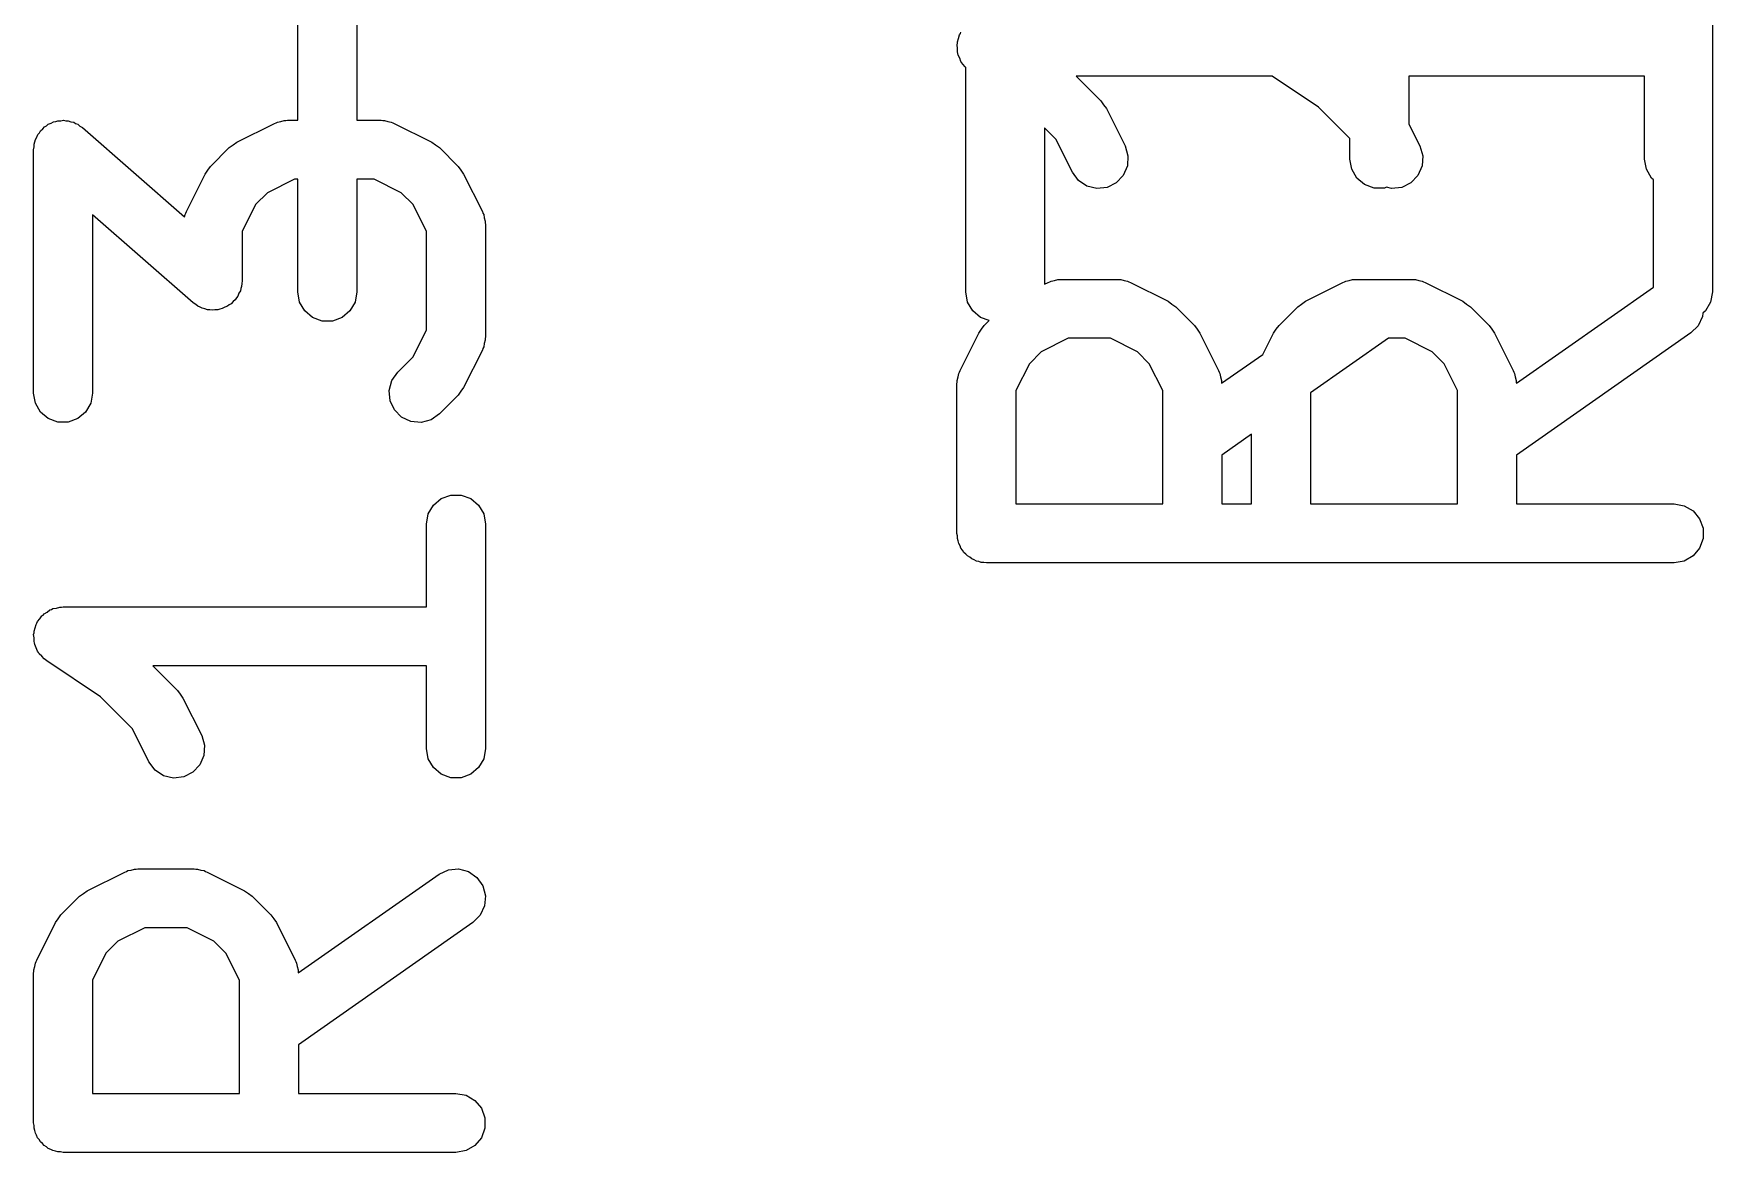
# Model space of a CAD drawing. Extents: x 0.2 to 51.4, y -0.6 to 33.
# Drawn here: x 5.677 to 9.95, y 15.711 to 18.558 of the extents above; entities that cross this region are included whole.
import ezdxf

# ---------------------------------------------------------------- set-up
doc = ezdxf.new("R2010")
doc.units = 0
doc.header["$MEASUREMENT"] = 0
doc.layers.add('BLACK', color=7, linetype='CONTINUOUS')

msp = doc.modelspace()

# ---------------------------------------------------------------- linework, layer by layer
at = {"layer": 'Black'}
for p, q in [((9.95, 19.1), (9.95, 17.9)), ((6.5, 18.9012), (6.5, 18.3369)), ((6.35, 18.3369), (6.35, 18.683)), ((8.02852, 18.5368), (8.03158, 18.5452)), ((8.03158, 18.5452), (8.0337, 18.5539)), ((8.0337, 18.5539), (8.03601, 18.5574)), ((8.03601, 18.5574), (8.03743, 18.5613)), ((8.02754, 18.5286), (8.02852, 18.5327)), ((8.02852, 18.5197), (8.02754, 18.5286)), ((8.02852, 18.5327), (8.02852, 18.5368)), ((8.02852, 18.5108), (8.02852, 18.5197)), ((8.02994, 18.5069), (8.02852, 18.5108)), ((8.0304, 18.5027), (8.02994, 18.5069)), ((8.03437, 18.4947), (8.0304, 18.5027)), ((8.03743, 18.4863), (8.03437, 18.4947)), ((8.0401, 18.4831), (8.03743, 18.4863)), ((8.04194, 18.4794), (8.0401, 18.4831)), ((8.04842, 18.4732), (8.04194, 18.4794)), ((8.05, 18.4713), (8.04842, 18.4732)), ((8.05, 17.9), (8.05, 18.4713)), ((8.82967, 18.4488), (8.33107, 18.4488)), ((8.33107, 18.4488), (8.39351, 18.3864)), ((8.94746, 18.3703), (8.82967, 18.4488)), ((9.77738, 18.4488), (9.17738, 18.4488)), ((9.17738, 18.4488), (9.17738, 18.3272)), ((9.77738, 18.2381), (9.77738, 18.4488)), ((8.39351, 18.3864), (8.4004, 18.3765)), ((8.4004, 18.3765), (8.40756, 18.3669)), ((5.72177, 18.3294), (5.72819, 18.3329)), ((5.72819, 18.3329), (5.73391, 18.3338)), ((5.73391, 18.3338), (5.73936, 18.3358)), ((5.73936, 18.3358), (5.74669, 18.3358)), ((5.74669, 18.3358), (5.75393, 18.3369)), ((5.75393, 18.3369), (5.75961, 18.3358)), ((5.75961, 18.3358), (5.76541, 18.3358)), ((5.76541, 18.3358), (5.7723, 18.3333)), ((5.7723, 18.3333), (5.77949, 18.3318)), ((5.77949, 18.3318), (5.78444, 18.3288)), ((6.29027, 18.329), (6.29441, 18.3302)), ((6.29441, 18.3302), (6.29816, 18.3324)), ((6.29816, 18.3324), (6.30682, 18.3339)), ((6.30682, 18.3339), (6.31524, 18.3364)), ((6.31524, 18.3364), (6.31955, 18.3362)), ((6.31955, 18.3362), (6.32381, 18.3369)), ((6.32381, 18.3369), (6.35, 18.3369)), ((6.5, 18.3369), (6.56191, 18.3369)), ((6.56191, 18.3369), (6.56616, 18.3362)), ((6.56616, 18.3362), (6.57048, 18.3364)), ((6.57048, 18.3364), (6.5789, 18.3339)), ((6.5789, 18.3339), (6.58756, 18.3324)), ((6.58756, 18.3324), (6.5913, 18.3302)), ((6.5913, 18.3302), (6.59545, 18.329)), ((8.40756, 18.3669), (8.45518, 18.2716)), ((9.02738, 18.2904), (8.94746, 18.3703)), ((5.6809, 18.2819), (5.6819, 18.2876)), ((5.6819, 18.2876), (5.68557, 18.2939)), ((5.68557, 18.2939), (5.68822, 18.3007)), ((5.68822, 18.3007), (5.69203, 18.3051)), ((5.69203, 18.3051), (5.69493, 18.3101)), ((5.69493, 18.3101), (5.70054, 18.3148)), ((5.70054, 18.3148), (5.70537, 18.3203)), ((5.70537, 18.3203), (5.71045, 18.3231)), ((5.71045, 18.3231), (5.71488, 18.3269)), ((5.71488, 18.3269), (5.72177, 18.3294)), ((5.78444, 18.3288), (5.78988, 18.3269)), ((5.78988, 18.3269), (5.7955, 18.3221)), ((5.7955, 18.3221), (5.80177, 18.3183)), ((5.80177, 18.3183), (6.06176, 18.0909)), ((6.19503, 18.2814), (6.29027, 18.329)), ((6.59545, 18.329), (6.69068, 18.2814)), ((8.25, 18.3177), (8.25, 17.9196)), ((8.27884, 18.2889), (8.25, 18.3177)), ((8.32101, 18.2046), (8.27884, 18.2889)), ((9.02738, 18.2381), (9.02738, 18.2904)), ((9.17738, 18.3272), (9.20518, 18.2716)), ((5.67738, 18.2619), (5.67865, 18.2691)), ((5.67738, 17.6429), (5.67738, 18.2619)), ((5.67865, 18.2691), (5.67881, 18.2765)), ((5.67881, 18.2765), (5.6809, 18.2819)), ((6.12792, 18.2197), (6.17554, 18.2673)), ((6.17554, 18.2673), (6.18537, 18.2742)), ((6.18537, 18.2742), (6.19503, 18.2814)), ((6.69068, 18.2814), (6.70034, 18.2742)), ((6.70034, 18.2742), (6.71018, 18.2673)), ((6.71018, 18.2673), (6.7578, 18.2197)), ((8.45518, 18.2716), (8.4626, 18.2467)), ((8.4626, 18.2467), (8.46104, 18.2207)), ((9.20518, 18.2716), (9.2126, 18.2467)), ((9.2126, 18.2467), (9.21104, 18.2207)), ((6.11387, 18.2002), (6.12103, 18.2099)), ((6.12103, 18.2099), (6.12792, 18.2197)), ((6.7578, 18.2197), (6.76468, 18.2099)), ((6.76468, 18.2099), (6.77184, 18.2002)), ((8.33653, 18.1836), (8.32101, 18.2046)), ((8.46104, 18.2207), (8.45068, 18.1968)), ((9.0319, 18.2124), (9.02738, 18.2381)), ((9.04493, 18.1899), (9.0319, 18.2124)), ((9.21104, 18.2207), (9.20068, 18.1968)), ((9.7819, 18.2124), (9.77738, 18.2381)), ((9.79493, 18.1899), (9.7819, 18.2124)), ((6.06625, 18.105), (6.11387, 18.2002)), ((6.34151, 18.1869), (6.273, 18.1526)), ((6.35, 18.1869), (6.34151, 18.1869)), ((6.35, 17.9), (6.35, 18.1869)), ((6.5442, 18.1869), (6.5, 18.1869)), ((6.5, 18.1869), (6.5, 17.9)), ((6.61272, 18.1526), (6.5442, 18.1869)), ((6.77184, 18.2002), (6.81946, 18.105)), ((8.35827, 18.1693), (8.33653, 18.1836)), ((8.3836, 18.1632), (8.35827, 18.1693)), ((8.40948, 18.1662), (8.3836, 18.1632)), ((8.43278, 18.1779), (8.40948, 18.1662)), ((8.45068, 18.1968), (8.43278, 18.1779)), ((9.06488, 18.1731), (9.04493, 18.1899)), ((9.08936, 18.1642), (9.06488, 18.1731)), ((9.11541, 18.1642), (9.08936, 18.1642)), ((9.12095, 18.1663), (9.11541, 18.1642)), ((9.1336, 18.1632), (9.12095, 18.1663)), ((9.15948, 18.1662), (9.1336, 18.1632)), ((9.18278, 18.1779), (9.15948, 18.1662)), ((9.20068, 18.1968), (9.18278, 18.1779)), ((9.8, 18.1856), (9.79493, 18.1899)), ((9.8, 17.912), (9.8, 18.1856)), ((6.24259, 18.1222), (6.20833, 18.0537)), ((6.273, 18.1526), (6.24259, 18.1222)), ((6.64312, 18.1222), (6.61272, 18.1526)), ((6.67738, 18.0537), (6.64312, 18.1222)), ((6.08395, 17.8721), (5.82738, 18.0966)), ((5.82738, 18.0966), (5.82738, 17.6429)), ((6.06176, 18.0909), (6.06286, 18.0971)), ((6.06286, 18.0971), (6.06502, 18.1008)), ((6.06502, 18.1008), (6.06625, 18.105)), ((6.81946, 18.105), (6.8207, 18.1008)), ((6.8207, 18.1008), (6.82286, 18.0971)), ((6.82286, 18.0971), (6.82438, 18.0884)), ((6.82438, 18.0884), (6.82689, 18.08)), ((6.82689, 18.08), (6.82663, 18.0757)), ((6.82663, 18.0757), (6.82738, 18.0714)), ((6.20833, 18.0537), (6.20833, 17.9286)), ((6.67738, 17.8034), (6.67738, 18.0537)), ((6.82738, 18.0714), (6.82738, 17.7857)), ((6.20381, 17.9029), (6.20015, 17.8966)), ((6.20481, 17.9086), (6.20381, 17.9029)), ((6.20691, 17.914), (6.20481, 17.9086)), ((6.20706, 17.9214), (6.20691, 17.914)), ((6.20833, 17.9286), (6.20706, 17.9214)), ((8.25, 17.9196), (8.25932, 17.9242)), ((8.25932, 17.9242), (8.26346, 17.9255)), ((8.26346, 17.9255), (8.26721, 17.9276)), ((8.26721, 17.9276), (8.27586, 17.9291)), ((8.27586, 17.9291), (8.28428, 17.9317)), ((8.28428, 17.9317), (8.2886, 17.9314)), ((8.2886, 17.9314), (8.29286, 17.9321)), ((8.29286, 17.9321), (8.43571, 17.9321)), ((8.43571, 17.9321), (8.43997, 17.9314)), ((8.43997, 17.9314), (8.44429, 17.9317)), ((8.44429, 17.9317), (8.45271, 17.9291)), ((8.45271, 17.9291), (8.46137, 17.9276)), ((8.46137, 17.9276), (8.46511, 17.9255)), ((8.46511, 17.9255), (8.46926, 17.9242)), ((8.46926, 17.9242), (8.56449, 17.8766)), ((8.91408, 17.8766), (9.00932, 17.9242)), ((9.00932, 17.9242), (9.01346, 17.9255)), ((9.01346, 17.9255), (9.01721, 17.9276)), ((9.01721, 17.9276), (9.02586, 17.9291)), ((9.02586, 17.9291), (9.03428, 17.9317)), ((9.03428, 17.9317), (9.0386, 17.9314)), ((9.0386, 17.9314), (9.04286, 17.9321)), ((9.04286, 17.9321), (9.18571, 17.9321)), ((9.18571, 17.9321), (9.18997, 17.9314)), ((9.18997, 17.9314), (9.19429, 17.9317)), ((9.19429, 17.9317), (9.20271, 17.9291)), ((9.20271, 17.9291), (9.21137, 17.9276)), ((9.21137, 17.9276), (9.21511, 17.9255)), ((9.21511, 17.9255), (9.21926, 17.9242)), ((9.21926, 17.9242), (9.31449, 17.8766)), ((9.451, 17.6677), (9.8, 17.912)), ((6.09022, 17.8683), (6.08395, 17.8721)), ((6.09583, 17.8636), (6.09022, 17.8683)), ((6.10127, 17.8616), (6.09583, 17.8636)), ((6.10623, 17.8586), (6.10127, 17.8616)), ((6.16395, 17.8611), (6.15752, 17.8576)), ((6.17083, 17.8636), (6.16395, 17.8611)), ((6.17526, 17.8673), (6.17083, 17.8636)), ((6.18034, 17.8701), (6.17526, 17.8673)), ((6.18518, 17.8757), (6.18034, 17.8701)), ((6.19079, 17.8804), (6.18518, 17.8757)), ((6.19368, 17.8854), (6.19079, 17.8804)), ((6.1975, 17.8897), (6.19368, 17.8854)), ((6.20015, 17.8966), (6.1975, 17.8897)), ((6.35452, 17.8743), (6.35, 17.9)), ((6.36755, 17.8518), (6.35452, 17.8743)), ((6.49548, 17.8743), (6.48245, 17.8518)), ((6.5, 17.9), (6.49548, 17.8743)), ((8.05452, 17.8743), (8.05, 17.9)), ((8.06755, 17.8518), (8.05452, 17.8743)), ((8.56449, 17.8766), (8.57415, 17.8694)), ((8.57415, 17.8694), (8.58399, 17.8626)), ((8.58399, 17.8626), (8.6316, 17.8149)), ((8.84697, 17.8149), (8.89459, 17.8626)), ((8.89459, 17.8626), (8.90442, 17.8694)), ((8.90442, 17.8694), (8.91408, 17.8766)), ((9.31449, 17.8766), (9.32415, 17.8694)), ((9.32415, 17.8694), (9.33399, 17.8626)), ((9.33399, 17.8626), (9.3816, 17.8149)), ((9.94548, 17.8743), (9.93245, 17.8518)), ((9.95, 17.9), (9.94548, 17.8743)), ((6.11342, 17.8572), (6.10623, 17.8586)), ((6.12031, 17.8547), (6.11342, 17.8572)), ((6.1261, 17.8547), (6.12031, 17.8547)), ((6.13178, 17.8536), (6.1261, 17.8547)), ((6.13902, 17.8547), (6.13178, 17.8536)), ((6.14636, 17.8547), (6.13902, 17.8547)), ((6.1518, 17.8567), (6.14636, 17.8547)), ((6.15752, 17.8576), (6.1518, 17.8567)), ((6.3875, 17.835), (6.36755, 17.8518)), ((6.41198, 17.8261), (6.3875, 17.835)), ((6.43802, 17.8261), (6.41198, 17.8261)), ((6.4625, 17.835), (6.43802, 17.8261)), ((6.48245, 17.8518), (6.4625, 17.835)), ((8.0875, 17.835), (8.06755, 17.8518)), ((8.10918, 17.8272), (8.0875, 17.835)), ((8.09697, 17.8149), (8.10918, 17.8272)), ((9.92482, 17.8377), (9.91381, 17.8141)), ((9.92555, 17.846), (9.92482, 17.8377)), ((9.93245, 17.8518), (9.92555, 17.846)), ((6.64312, 17.7349), (6.67738, 17.8034)), ((6.82689, 17.7771), (6.82438, 17.7687)), ((6.82738, 17.7857), (6.82663, 17.7815)), ((6.82663, 17.7815), (6.82689, 17.7771)), ((8.0353, 17.7002), (8.08292, 17.7954)), ((8.08292, 17.7954), (8.09008, 17.8051)), ((8.09008, 17.8051), (8.09697, 17.8149)), ((8.31056, 17.7821), (8.24205, 17.7479)), ((8.41801, 17.7821), (8.31056, 17.7821)), ((8.48653, 17.7479), (8.41801, 17.7821)), ((8.6316, 17.8149), (8.63849, 17.8051)), ((8.63849, 17.8051), (8.64565, 17.7954)), ((8.64565, 17.7954), (8.69327, 17.7002)), ((8.8057, 17.741), (8.83292, 17.7954)), ((8.83292, 17.7954), (8.84008, 17.8051)), ((8.84008, 17.8051), (8.84697, 17.8149)), ((9.12602, 17.7821), (8.92738, 17.6431)), ((9.16801, 17.7821), (9.12602, 17.7821)), ((9.23653, 17.7479), (9.16801, 17.7821)), ((9.3816, 17.8149), (9.38849, 17.8051)), ((9.38849, 17.8051), (9.39565, 17.7954)), ((9.39565, 17.7954), (9.44327, 17.7002)), ((9.89539, 17.7957), (9.45119, 17.4848)), ((9.91381, 17.8141), (9.89539, 17.7957)), ((6.60411, 17.6959), (6.64312, 17.7349)), ((6.81946, 17.7522), (6.77184, 17.6569)), ((6.8207, 17.7563), (6.81946, 17.7522)), ((6.82286, 17.7601), (6.8207, 17.7563)), ((6.82438, 17.7687), (6.82286, 17.7601)), ((8.24205, 17.7479), (8.21164, 17.7175)), ((8.51693, 17.7175), (8.48653, 17.7479)), ((8.701, 17.6677), (8.8057, 17.741)), ((9.26693, 17.7175), (9.23653, 17.7479)), ((6.58917, 17.6746), (6.60411, 17.6959)), ((8.03038, 17.6837), (8.0319, 17.6923)), ((8.0319, 17.6923), (8.03407, 17.6961)), ((8.03407, 17.6961), (8.0353, 17.7002)), ((8.21164, 17.7175), (8.17738, 17.649)), ((8.55119, 17.649), (8.51693, 17.7175)), ((8.69327, 17.7002), (8.6945, 17.6961)), ((8.6945, 17.6961), (8.69667, 17.6923)), ((8.69667, 17.6923), (8.69819, 17.6837)), ((9.30119, 17.649), (9.26693, 17.7175)), ((9.44327, 17.7002), (9.4445, 17.6961)), ((9.4445, 17.6961), (9.44667, 17.6923)), ((9.44667, 17.6923), (9.44819, 17.6837)), ((6.58243, 17.6494), (6.58917, 17.6746)), ((6.5847, 17.6234), (6.58243, 17.6494)), ((6.76468, 17.6473), (6.7578, 17.6374)), ((6.77184, 17.6569), (6.76468, 17.6473)), ((8.02738, 17.6667), (8.02813, 17.6709)), ((8.02738, 17.2857), (8.02738, 17.6667)), ((8.02787, 17.6752), (8.03038, 17.6837)), ((8.02813, 17.6709), (8.02787, 17.6752)), ((8.17738, 17.649), (8.17738, 17.3607)), ((8.55119, 17.3607), (8.55119, 17.649)), ((8.69819, 17.6837), (8.7007, 17.6752)), ((8.7007, 17.6752), (8.70044, 17.6709)), ((8.70044, 17.6709), (8.701, 17.6677)), ((9.30119, 17.3607), (9.30119, 17.649)), ((9.44819, 17.6837), (9.4507, 17.6752)), ((9.4507, 17.6752), (9.45044, 17.6709)), ((9.45044, 17.6709), (9.451, 17.6677)), ((5.6819, 17.6172), (5.67738, 17.6429)), ((5.69493, 17.5946), (5.6819, 17.6172)), ((5.82286, 17.6172), (5.80983, 17.5946)), ((5.82738, 17.6429), (5.82286, 17.6172)), ((6.59571, 17.5998), (6.5847, 17.6234)), ((6.7578, 17.6374), (6.71018, 17.5898)), ((8.92738, 17.6431), (8.92738, 17.3607)), ((5.71488, 17.5779), (5.69493, 17.5946)), ((5.73936, 17.569), (5.71488, 17.5779)), ((5.76541, 17.569), (5.73936, 17.569)), ((5.78988, 17.5779), (5.76541, 17.569)), ((5.80983, 17.5946), (5.78988, 17.5779)), ((6.61413, 17.5814), (6.59571, 17.5998)), ((6.63773, 17.5704), (6.61413, 17.5814)), ((6.66368, 17.5681), (6.63773, 17.5704)), ((6.68884, 17.5749), (6.66368, 17.5681)), ((6.71018, 17.5898), (6.68884, 17.5749)), ((8.77738, 17.5381), (8.70119, 17.4848)), ((8.77738, 17.3607), (8.77738, 17.5381)), ((8.70119, 17.4848), (8.70119, 17.3607)), ((9.45119, 17.4848), (9.45119, 17.3607)), ((6.6819, 17.3352), (6.69493, 17.3577)), ((6.69493, 17.3577), (6.71488, 17.3745)), ((6.71488, 17.3745), (6.73936, 17.3834)), ((6.73936, 17.3834), (6.76541, 17.3834)), ((6.76541, 17.3834), (6.78988, 17.3745)), ((6.78988, 17.3745), (6.80983, 17.3577)), ((6.80983, 17.3577), (6.82286, 17.3352)), ((8.17738, 17.3607), (8.55119, 17.3607)), ((8.70119, 17.3607), (8.77738, 17.3607)), ((8.92738, 17.3607), (9.30119, 17.3607)), ((9.45119, 17.3607), (9.85238, 17.3607)), ((9.85238, 17.3607), (9.87803, 17.3562)), ((9.87803, 17.3562), (9.90059, 17.3432)), ((6.67738, 17.3095), (6.6819, 17.3352)), ((6.67738, 17.0988), (6.67738, 17.3095)), ((6.82286, 17.3352), (6.82738, 17.3095)), ((6.82738, 17.3095), (6.82738, 16.7381)), ((9.90059, 17.3432), (9.91733, 17.3232)), ((9.91733, 17.3232), (9.92624, 17.2987)), ((8.02852, 17.2793), (8.02738, 17.2857)), ((8.02852, 17.2727), (8.02852, 17.2793)), ((8.03076, 17.2665), (8.02852, 17.2727)), ((8.0319, 17.2601), (8.03076, 17.2665)), ((9.92624, 17.2727), (9.91733, 17.2482)), ((9.92624, 17.2987), (9.92624, 17.2727)), ((8.03518, 17.2544), (8.0319, 17.2601)), ((8.03743, 17.2482), (8.03518, 17.2544)), ((8.04165, 17.2432), (8.03743, 17.2482)), ((8.04493, 17.2375), (8.04165, 17.2432)), ((8.04995, 17.2333), (8.04493, 17.2375)), ((8.05417, 17.2283), (8.04995, 17.2333)), ((8.05985, 17.225), (8.05417, 17.2283)), ((8.06488, 17.2208), (8.05985, 17.225)), ((8.07105, 17.2185), (8.06488, 17.2208)), ((9.90059, 17.2283), (9.87803, 17.2152)), ((9.91733, 17.2482), (9.90059, 17.2283)), ((8.07673, 17.2152), (8.07105, 17.2185)), ((8.08319, 17.2141), (8.07673, 17.2152)), ((8.08936, 17.2119), (8.08319, 17.2141)), ((8.09592, 17.2119), (8.08936, 17.2119)), ((8.10238, 17.2107), (8.09592, 17.2119)), ((9.85238, 17.2107), (8.10238, 17.2107)), ((9.87803, 17.2152), (9.85238, 17.2107)), ((5.71192, 17.0857), (5.71914, 17.091)), ((5.71914, 17.091), (5.72313, 17.0922)), ((5.72313, 17.0922), (5.72673, 17.0943)), ((5.72673, 17.0943), (5.73555, 17.0958)), ((5.73555, 17.0958), (5.74414, 17.0984)), ((5.74414, 17.0984), (5.74828, 17.0981)), ((5.74828, 17.0981), (5.75238, 17.0988)), ((5.75238, 17.0988), (6.67738, 17.0988)), ((5.68158, 17.0452), (5.6837, 17.0539)), ((5.6837, 17.0539), (5.68601, 17.0574)), ((5.68601, 17.0574), (5.68743, 17.0613)), ((5.68743, 17.0613), (5.69318, 17.0682)), ((5.69318, 17.0682), (5.69815, 17.0756)), ((5.69815, 17.0756), (5.7015, 17.0781)), ((5.7015, 17.0781), (5.70417, 17.0813)), ((5.70417, 17.0813), (5.71192, 17.0857)), ((5.67754, 17.0286), (5.67852, 17.0327)), ((5.67852, 17.0197), (5.67754, 17.0286)), ((5.67852, 17.0368), (5.68158, 17.0452)), ((5.67852, 17.0327), (5.67852, 17.0368)), ((5.67852, 17.0108), (5.67852, 17.0197)), ((5.67994, 17.0069), (5.67852, 17.0108)), ((5.6804, 17.0027), (5.67994, 17.0069)), ((5.68437, 16.9947), (5.6804, 17.0027)), ((5.68743, 16.9863), (5.68437, 16.9947)), ((5.6901, 16.9831), (5.68743, 16.9863)), ((5.69194, 16.9794), (5.6901, 16.9831)), ((5.69842, 16.9732), (5.69194, 16.9794)), ((5.70417, 16.9664), (5.69842, 16.9732)), ((5.70777, 16.9643), (5.70417, 16.9664)), ((5.71078, 16.9614), (5.70777, 16.9643)), ((5.84746, 16.8703), (5.71078, 16.9614)), ((6.67738, 16.9488), (5.98107, 16.9488)), ((5.98107, 16.9488), (6.04351, 16.8864)), ((6.67738, 16.7381), (6.67738, 16.9488)), ((6.04351, 16.8864), (6.0504, 16.8765)), ((5.92884, 16.7889), (5.84746, 16.8703)), ((6.0504, 16.8765), (6.05756, 16.8669)), ((6.05756, 16.8669), (6.10518, 16.7716)), ((5.97101, 16.7046), (5.92884, 16.7889)), ((6.10518, 16.7716), (6.1126, 16.7467)), ((6.11104, 16.7207), (6.10068, 16.6968)), ((6.1126, 16.7467), (6.11104, 16.7207)), ((6.6819, 16.7124), (6.67738, 16.7381)), ((6.69493, 16.6899), (6.6819, 16.7124)), ((6.82286, 16.7124), (6.80983, 16.6899)), ((6.82738, 16.7381), (6.82286, 16.7124)), ((5.98653, 16.6836), (5.97101, 16.7046)), ((6.00827, 16.6693), (5.98653, 16.6836)), ((6.0336, 16.6632), (6.00827, 16.6693)), ((6.05948, 16.6662), (6.0336, 16.6632)), ((6.08278, 16.6779), (6.05948, 16.6662)), ((6.10068, 16.6968), (6.08278, 16.6779)), ((6.71488, 16.6731), (6.69493, 16.6899)), ((6.73936, 16.6642), (6.71488, 16.6731)), ((6.76541, 16.6642), (6.73936, 16.6642)), ((6.78988, 16.6731), (6.76541, 16.6642)), ((6.80983, 16.6899), (6.78988, 16.6731)), ((5.81408, 16.3766), (5.90932, 16.4242)), ((5.90932, 16.4242), (5.91346, 16.4255)), ((5.91346, 16.4255), (5.91721, 16.4276)), ((5.91721, 16.4276), (5.92586, 16.4291)), ((5.92586, 16.4291), (5.93428, 16.4317)), ((5.93428, 16.4317), (5.9386, 16.4314)), ((5.9386, 16.4314), (5.94286, 16.4321)), ((5.94286, 16.4321), (6.08571, 16.4321)), ((6.08571, 16.4321), (6.08997, 16.4314)), ((6.08997, 16.4314), (6.09429, 16.4317)), ((6.09429, 16.4317), (6.10271, 16.4291)), ((6.10271, 16.4291), (6.11137, 16.4276)), ((6.11137, 16.4276), (6.11511, 16.4255)), ((6.11511, 16.4255), (6.11926, 16.4242)), ((6.11926, 16.4242), (6.21449, 16.3766)), ((6.351, 16.1677), (6.70937, 16.4186)), ((6.70937, 16.4186), (6.73298, 16.4296)), ((6.73298, 16.4296), (6.75893, 16.4319)), ((6.75893, 16.4319), (6.78409, 16.4251)), ((6.78409, 16.4251), (6.80542, 16.4102)), ((6.80542, 16.4102), (6.82036, 16.3888)), ((5.79459, 16.3626), (5.80442, 16.3694)), ((5.80442, 16.3694), (5.81408, 16.3766)), ((6.21449, 16.3766), (6.22415, 16.3694)), ((6.22415, 16.3694), (6.23399, 16.3626)), ((6.82036, 16.3888), (6.8271, 16.3637)), ((5.74697, 16.3149), (5.79459, 16.3626)), ((6.23399, 16.3626), (6.2816, 16.3149)), ((6.82482, 16.3377), (6.81381, 16.3141)), ((6.8271, 16.3637), (6.82482, 16.3377)), ((5.6853, 16.2002), (5.73292, 16.2954)), ((5.73292, 16.2954), (5.74008, 16.3051)), ((5.74008, 16.3051), (5.74697, 16.3149)), ((5.96056, 16.2821), (5.89205, 16.2479)), ((6.06801, 16.2821), (5.96056, 16.2821)), ((6.13653, 16.2479), (6.06801, 16.2821)), ((6.2816, 16.3149), (6.28849, 16.3051)), ((6.28849, 16.3051), (6.29565, 16.2954)), ((6.29565, 16.2954), (6.34327, 16.2002)), ((6.79539, 16.2957), (6.35119, 15.9848)), ((6.81381, 16.3141), (6.79539, 16.2957)), ((5.89205, 16.2479), (5.86164, 16.2175)), ((6.16693, 16.2175), (6.13653, 16.2479)), ((5.6819, 16.1923), (5.68407, 16.1961)), ((5.68407, 16.1961), (5.6853, 16.2002)), ((5.86164, 16.2175), (5.82738, 16.149)), ((6.20119, 16.149), (6.16693, 16.2175)), ((6.34327, 16.2002), (6.3445, 16.1961)), ((6.3445, 16.1961), (6.34667, 16.1923)), ((5.67738, 16.1667), (5.67813, 16.1709)), ((5.67738, 15.7857), (5.67738, 16.1667)), ((5.67787, 16.1752), (5.68038, 16.1837)), ((5.67813, 16.1709), (5.67787, 16.1752)), ((5.68038, 16.1837), (5.6819, 16.1923)), ((6.34667, 16.1923), (6.34819, 16.1837)), ((6.34819, 16.1837), (6.3507, 16.1752)), ((6.3507, 16.1752), (6.35044, 16.1709)), ((6.35044, 16.1709), (6.351, 16.1677)), ((5.82738, 16.149), (5.82738, 15.8607)), ((6.20119, 15.8607), (6.20119, 16.149)), ((6.35119, 15.9848), (6.35119, 15.8607)), ((5.82738, 15.8607), (6.20119, 15.8607)), ((6.35119, 15.8607), (6.75238, 15.8607)), ((6.75238, 15.8607), (6.77803, 15.8562)), ((6.77803, 15.8562), (6.80059, 15.8432)), ((6.80059, 15.8432), (6.81733, 15.8232)), ((6.81733, 15.8232), (6.82624, 15.7987)), ((5.67852, 15.7793), (5.67738, 15.7857)), ((5.67852, 15.7727), (5.67852, 15.7793)), ((5.68076, 15.7665), (5.67852, 15.7727)), ((5.6819, 15.7601), (5.68076, 15.7665)), ((6.82624, 15.7727), (6.81733, 15.7482)), ((6.82624, 15.7987), (6.82624, 15.7727)), ((5.68518, 15.7544), (5.6819, 15.7601)), ((5.68743, 15.7482), (5.68518, 15.7544)), ((5.69165, 15.7432), (5.68743, 15.7482)), ((5.69493, 15.7375), (5.69165, 15.7432)), ((5.69995, 15.7333), (5.69493, 15.7375)), ((5.70417, 15.7283), (5.69995, 15.7333)), ((5.70985, 15.725), (5.70417, 15.7283)), ((5.71488, 15.7208), (5.70985, 15.725)), ((6.80059, 15.7283), (6.77803, 15.7152)), ((6.81733, 15.7482), (6.80059, 15.7283)), ((5.72105, 15.7185), (5.71488, 15.7208)), ((5.72673, 15.7152), (5.72105, 15.7185)), ((5.73319, 15.7141), (5.72673, 15.7152)), ((5.73936, 15.7119), (5.73319, 15.7141)), ((5.74592, 15.7119), (5.73936, 15.7119)), ((5.75238, 15.7107), (5.74592, 15.7119)), ((6.75238, 15.7107), (5.75238, 15.7107)), ((6.77803, 15.7152), (6.75238, 15.7107))]:
    msp.add_line(p, q, dxfattribs=at)

doc.saveas('drawing.dxf')
